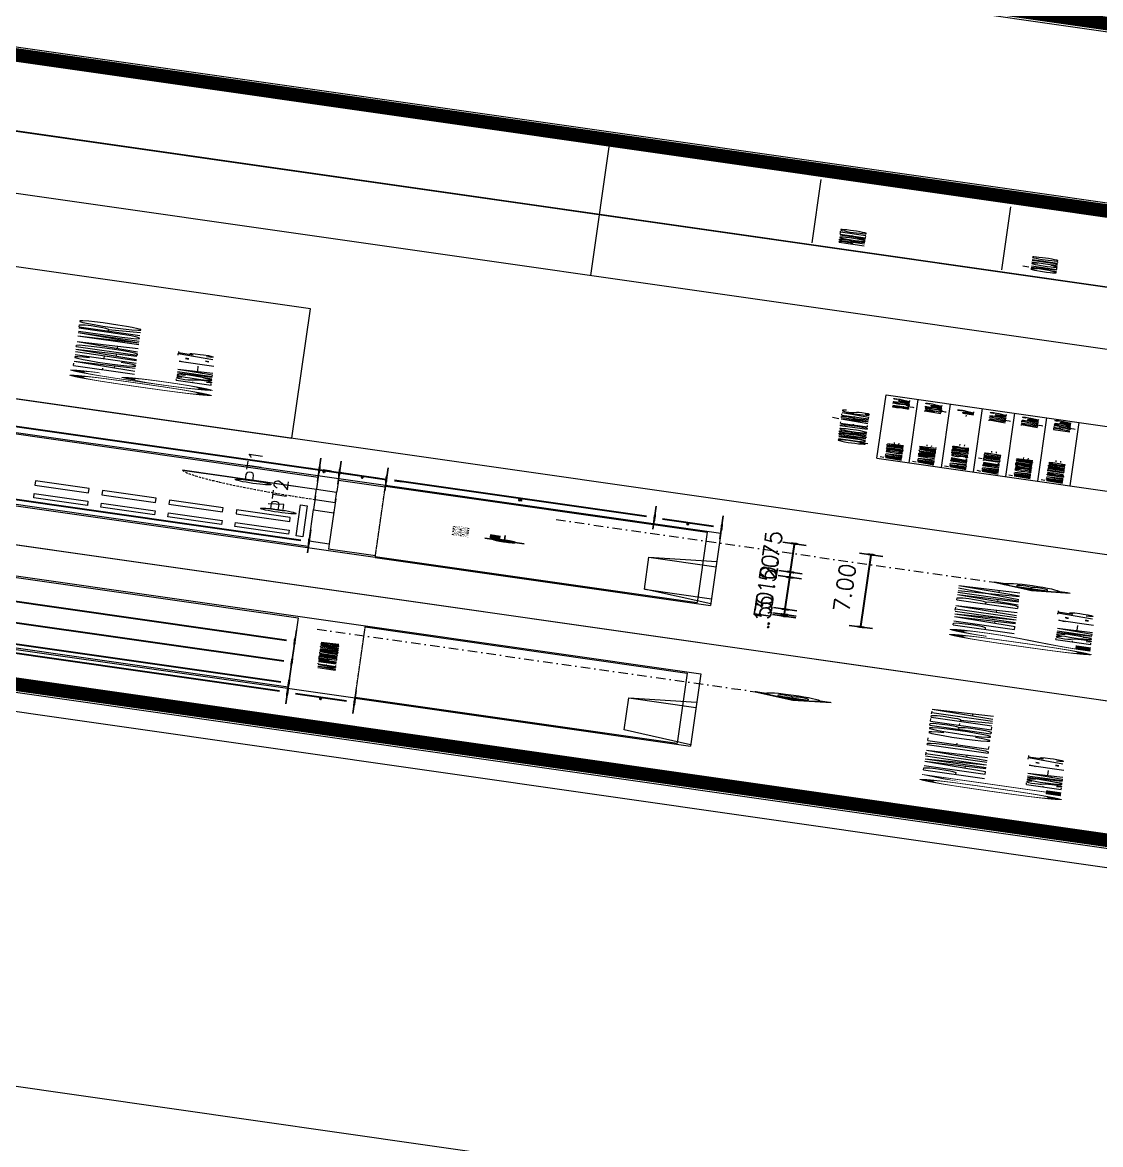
# Model space of a CAD drawing. Header units: millimetres. Extents: x -361192058 to 101130107379, y -14071650034 to 19218552450.
# Drawn here: x -133858.8 to -133386.1, y 43444.7 to 43936.6 of the extents above; entities that cross this region are included whole.
import ezdxf
from ezdxf.enums import TextEntityAlignment as Align

# ---------------------------------------------------------------- set-up
doc = ezdxf.new("R2010")
doc.units = ezdxf.units.MM
doc.header["$LTSCALE"] = 0.5
doc.linetypes.add('DASHDOT', pattern=[1, 0.5, -0.25, 0, -0.25])
doc.linetypes.add('HIDDEN2', pattern=[0.1875, 0.125, -0.0625])
for name, color, linetype in [('02', 2, 'Continuous'), ('08', 8, 'Continuous'), ('14-04-Texto-04', 3, 'Continuous'), ('ARCO', 7, 'HIDDEN2'), ('CERC02', 3, 'Continuous'), ('DIVERSOS', 4, 'Continuous'), ('ESQUADRIAS', 3, 'Continuous'), ('LINHAS PROJEÇÃO', 1, 'DASHDOT'), ('PAGPISO', 8, 'Continuous'), ('parede', 2, 'Continuous'), ('PISO', 8, 'Continuous'), ('Símbolos_Gráficos', 1, 'Continuous'), ('TEXTO2', 3, 'Continuous'), ('TXT_0', 7, 'Continuous')]:
    doc.layers.add(name, color=color, linetype=linetype)
for name, color, linetype, lineweight in [('E-TXT-G', 3, 'Continuous', 30), ('E-TXT-W', 7, 'Continuous', 15), ('E-TXT-Y', 2, 'Continuous', 40)]:
    doc.layers.add(name, color=color, linetype=linetype, lineweight=lineweight)
doc.styles.add('ADITIVOCAD', font='ROMANS.shx')
doc.styles.add('r140', font='romans.shx')
doc.styles.add('REG140', font='romans.shx', dxfattribs={"width": 0.8, "height": 0.35})
doc.styles.add('REG80', font='romans.shx', dxfattribs={"width": 0.8, "height": 0.1})
doc.styles.add('ROMANS', font='romans', dxfattribs={"height": 0.1})
doc.styles.add('SANSSERIF', font='sas_____.pfb', dxfattribs={"height": 1})
doc.styles.add('SANSSERIF2', font='sanssb__.ttf', dxfattribs={"width": 0.8})
doc.styles.get("Standard").update_dxf_attribs({"font": 'txt.shx', "height": 0.12})
doc.dimstyles.new('ESCALA50', dxfattribs={"dimtxt": 0.1, "dimasz": 0.06, "dimexe": 0.18, "dimexo": 0.06, "dimgap": 0.1, "dimtad": 1, "dimzin": 4, "dimdsep": 46, "dimtxsty": 'Standard', "dimblk1": 'BOLA', "dimblk2": 'BOLA', "dimsah": 1, "dimcen": -0.06, "dimse1": 1, "dimse2": 1, "dimclrd": 7, "dimclrt": 3, "dimadec": 0, "dimazin": 0, "dimtfac": 1, "dimtix": 1, "dimtmove": 0, "dimatfit": 3, "dimldrblk": 'BOLA', "dimfxl": 0, "dimtolj": 1, "dimtzin": 4, "dimarcsym": 0})

# ---------------------------------------------------------------- blocks, each defined once
blk = doc.blocks.new('BOLA')
for p, q in [((0, -1.44), (0, 1.44)), ((-1.44, 0), (1.44, 0))]:
    blk.add_line(p, q)
blk.add_circle((0, 0), 0.452)
blk = doc.blocks.new('*D880')
at = {"layer": 'Defpoints', "color": 0, "transparency": 16777216}
for p in [(4664.9614, 2412.893), (4664.4563, 2412.393), (4664.9614, 2412.393)]:
    blk.add_point(p, dxfattribs=at)
at = {"layer": 'DIVERSOS', "color": 7, "lineweight": -2, "transparency": 16777216}
blk.add_line((4664.4563, 2412.833), (4664.4563, 2412.453), dxfattribs=at)
at = {"layer": 'DIVERSOS', "color": 7, "lineweight": -2, "transparency": 16777216, "xscale": 0.06, "yscale": 0.06, "zscale": 0.06}
for p, rotation in [((4664.4563, 2412.893), 90), ((4664.4563, 2412.393), 270)]:
    blk.add_blockref('BOLA', p, dxfattribs=dict(at, rotation=rotation))
at = {"layer": 'DIVERSOS', "color": 3, "lineweight": 18, "transparency": 16777216, "insert": (4664.2963, 2412.643), "char_height": 0.12, "attachment_point": 5, "rotation": 90}
blk.add_mtext('\\A1;.50', dxfattribs=at)
blk = doc.blocks.new('*D881')
at = {"layer": 'Defpoints', "color": 0, "transparency": 16777216}
for p in [(4664.4563, 2419.393), (4668.3114, 2419.393), (4668.3114, 2412.893)]:
    blk.add_point(p, dxfattribs=at)
at = {"layer": 'DIVERSOS', "color": 7, "lineweight": -2, "transparency": 16777216}
blk.add_line((4664.4563, 2412.953), (4664.4563, 2419.333), dxfattribs=at)
at = {"layer": 'DIVERSOS', "color": 7, "lineweight": -2, "transparency": 16777216, "xscale": 0.06, "yscale": 0.06, "zscale": 0.06}
for p, rotation in [((4664.4563, 2419.393), 90), ((4664.4563, 2412.893), 270)]:
    blk.add_blockref('BOLA', p, dxfattribs=dict(at, rotation=rotation))
at = {"layer": 'DIVERSOS', "color": 3, "lineweight": 18, "transparency": 16777216, "insert": (4664.2963, 2416.143), "char_height": 0.12, "attachment_point": 5, "rotation": 90}
blk.add_mtext('\\A1;6.50', dxfattribs=at)
blk = doc.blocks.new('*D855')
at = {"layer": 'Defpoints', "color": 0, "transparency": 16777216}
for p in [(4669.3599, 2419.393), (4671.6614, 2419.393), (4671.6614, 2412.893)]:
    blk.add_point(p, dxfattribs=at)
at = {"layer": 'DIVERSOS', "color": 7, "lineweight": -2, "transparency": 16777216}
blk.add_line((4669.3599, 2412.953), (4669.3599, 2419.333), dxfattribs=at)
at = {"layer": 'DIVERSOS', "color": 7, "lineweight": -2, "transparency": 16777216, "xscale": 0.06, "yscale": 0.06, "zscale": 0.06}
for p, rotation in [((4669.3599, 2419.393), 90), ((4669.3599, 2412.893), 270)]:
    blk.add_blockref('BOLA', p, dxfattribs=dict(at, rotation=rotation))
at = {"layer": 'DIVERSOS', "color": 3, "lineweight": 18, "transparency": 16777216, "insert": (4669.1999, 2416.143), "char_height": 0.12, "attachment_point": 5, "rotation": 90}
blk.add_mtext('\\A1;6.50', dxfattribs=at)
blk = doc.blocks.new('*D856')
at = {"layer": 'Defpoints', "color": 0, "transparency": 16777216}
for p in [(4667.3822, 2422.643), (4667.3822, 2412.893), (4667.3822, 2412.893)]:
    blk.add_point(p, dxfattribs=at)
at = {"layer": 'DIVERSOS', "color": 7, "lineweight": -2, "transparency": 16777216}
blk.add_line((4667.3822, 2422.583), (4667.3822, 2412.953), dxfattribs=at)
at = {"layer": 'DIVERSOS', "color": 7, "lineweight": -2, "transparency": 16777216, "xscale": 0.06, "yscale": 0.06, "zscale": 0.06}
for p, rotation in [((4667.3822, 2422.643), 90), ((4667.3822, 2412.893), 270)]:
    blk.add_blockref('BOLA', p, dxfattribs=dict(at, rotation=rotation))
at = {"layer": 'DIVERSOS', "color": 3, "lineweight": 18, "transparency": 16777216, "insert": (4667.2222, 2417.768), "char_height": 0.12, "attachment_point": 5, "rotation": 90}
blk.add_mtext('\\A1;9.75', dxfattribs=at)
blk = doc.blocks.new('*D857')
at = {"layer": 'Defpoints', "color": 0, "transparency": 16777216}
for p in [(4666.0114, 2429.043), (4664.9614, 2412.893), (4665.3574, 2412.893)]:
    blk.add_point(p, dxfattribs=at)
at = {"layer": 'DIVERSOS', "color": 7, "lineweight": -2, "transparency": 16777216}
blk.add_line((4665.3574, 2428.983), (4665.3574, 2412.953), dxfattribs=at)
at = {"layer": 'DIVERSOS', "color": 7, "lineweight": -2, "transparency": 16777216, "xscale": 0.06, "yscale": 0.06, "zscale": 0.06}
for p, rotation in [((4665.3574, 2429.043), 90), ((4665.3574, 2412.893), 270)]:
    blk.add_blockref('BOLA', p, dxfattribs=dict(at, rotation=rotation))
at = {"layer": 'DIVERSOS', "color": 3, "lineweight": 18, "transparency": 16777216, "insert": (4665.1974, 2420.968), "char_height": 0.12, "attachment_point": 5, "rotation": 90}
blk.add_mtext('\\A1;16.15', dxfattribs=at)
blk = doc.blocks.new('IND_DES')
at = {"layer": 'E-TXT-W'}
blk.add_line((0.0269, -0.2428), (0.1984, -0.2428), dxfattribs=at)
at = {"layer": 'E-TXT-G', "style": 'REG80', "width": 0.8}
for s, p in [('ESCALA', (-0.4463, -0.2864)), ('1', (0.2426, -0.2864)), (':', (0.3988, -0.2706))]:
    blk.add_text(s, height=0.1, dxfattribs=at).set_placement(p)
blk.add_attdef('ESCALA', (0.4897, -0.2812), '', height=0.1, dxfattribs=at)
at = {"layer": 'E-TXT-W', "style": 'SANSSERIF2', "width": 0.6}
blk.add_attdef('00', text='', height=0.4, dxfattribs=at).set_placement((-0.7083, -0.2881), align=Align.CENTER)
at = {"layer": 'E-TXT-Y', "style": 'REG140', "width": 0.8}
for tag, p in [('PROJETO', (-0.4563, 0.1829)), ('DESENHO', (-0.4582, -0.0658))]:
    blk.add_attdef(tag, p, '', height=0.175, dxfattribs=at)
blk = doc.blocks.new('Adc_nivelpl')
h = blk.add_hatch()
h.set_pattern_fill('_U', color=256, scale=0.005, angle=45, style=0, double=1)
h.set_pattern_definition([(45, (-5.8772514, -3.5161936), (-0.003535534, 0.003535534), []), (135, (-5.8772514, -3.5161936), (-0.003535534, -0.003535534), [])])
h.paths.add_polyline_path([(0.195, -0.087, 0.414214), (0.087, -0.195), (0.195, -0.195)])
h.paths.add_polyline_path([(0.195, -0.195), (0.195, -0.304, 0.414214), (0.304, -0.195)])
for p, q in [((0.195, 0), (0.195, -0.391)), ((0.896, -0.195), (0, -0.195))]:
    blk.add_line(p, q)
blk.add_circle((0.195, -0.195), 0.109)
at = {"flags": 8}
blk.add_attdef('NIVEL', (0.364, -0.15), '', height=0.1, dxfattribs=at)
blk = doc.blocks.new('*D1608')
at = {"layer": 'Defpoints', "color": 0, "transparency": 16777216}
for p in [(4685.2878, 2419.893), (4685.2878, 2412.393), (4686.0054, 2412.393)]:
    blk.add_point(p, dxfattribs=at)
at = {"layer": 'DIVERSOS', "color": 7, "lineweight": -2, "transparency": 16777216}
blk.add_line((4686.0054, 2419.833), (4686.0054, 2412.453), dxfattribs=at)
at = {"layer": 'DIVERSOS', "color": 7, "lineweight": -2, "transparency": 16777216, "xscale": 0.06, "yscale": 0.06, "zscale": 0.06}
for p, rotation in [((4686.0054, 2419.893), 90), ((4686.0054, 2412.393), 270)]:
    blk.add_blockref('BOLA', p, dxfattribs=dict(at, rotation=rotation))
at = {"layer": 'DIVERSOS', "color": 3, "lineweight": 18, "transparency": 16777216, "insert": (4685.8454, 2416.143), "char_height": 0.12, "attachment_point": 5, "rotation": 90}
blk.add_mtext('\\A1;7.50', dxfattribs=at)
blk = doc.blocks.new('*D1629')
at = {"layer": 'Defpoints', "color": 0, "transparency": 16777216}
for p in [(4685.2878, 2412.743), (4685.2878, 2412.393), (4686.0054, 2412.393)]:
    blk.add_point(p, dxfattribs=at)
at = {"layer": 'DIVERSOS', "color": 7, "lineweight": -2, "transparency": 16777216}
for p, q in [((4686.0054, 2412.803), (4686.0054, 2412.863)), ((4686.0054, 2412.743), (4686.0054, 2412.393)), ((4686.0054, 2412.333), (4686.0054, 2412.273))]:
    blk.add_line(p, q, dxfattribs=at)
at = {"layer": 'DIVERSOS', "color": 7, "lineweight": -2, "transparency": 16777216, "xscale": 0.06, "yscale": 0.06, "zscale": 0.06}
for p, rotation in [((4686.0054, 2412.743), 270), ((4686.0054, 2412.393), 90)]:
    blk.add_blockref('BOLA', p, dxfattribs=dict(at, rotation=rotation))
at = {"layer": 'DIVERSOS', "color": 3, "lineweight": 18, "transparency": 16777216, "insert": (4685.8454, 2412.568), "char_height": 0.12, "attachment_point": 5, "rotation": 90}
blk.add_mtext('\\A1;.35', dxfattribs=at)
blk = doc.blocks.new('*D1633')
at = {"layer": 'Defpoints', "color": 0, "transparency": 16777216}
for p in [(4678.4378, 2409.893), (4678.5878, 2409.893), (4678.5878, 2409.343)]:
    blk.add_point(p, dxfattribs=at)
at = {"layer": 'DIVERSOS', "color": 7, "lineweight": -2, "transparency": 16777216}
for p, q in [((4678.3778, 2409.343), (4678.3178, 2409.343)), ((4678.4378, 2409.343), (4678.5878, 2409.343)), ((4678.6478, 2409.343), (4678.7078, 2409.343))]:
    blk.add_line(p, q, dxfattribs=at)
at = {"layer": 'DIVERSOS', "color": 7, "lineweight": -2, "transparency": 16777216, "xscale": 0.06, "yscale": 0.06, "zscale": 0.06}
blk.add_blockref('BOLA', (4678.4378, 2409.343), dxfattribs=at)
at = {"layer": 'DIVERSOS', "color": 7, "lineweight": -2, "transparency": 16777216, "xscale": 0.06, "yscale": 0.06, "zscale": 0.06, "rotation": 180}
blk.add_blockref('BOLA', (4678.5878, 2409.343), dxfattribs=at)
at = {"layer": 'DIVERSOS', "color": 3, "lineweight": 18, "transparency": 16777216, "insert": (4678.5128, 2409.503), "char_height": 0.12, "attachment_point": 5}
blk.add_mtext('\\A1;.15', dxfattribs=at)
blk = doc.blocks.new('*D1634')
at = {"layer": 'Defpoints', "color": 0, "transparency": 16777216}
for p in [(4678.5878, 2409.893), (4679.0878, 2409.893), (4679.0878, 2409.343)]:
    blk.add_point(p, dxfattribs=at)
at = {"layer": 'DIVERSOS', "color": 7, "lineweight": -2, "transparency": 16777216}
blk.add_line((4678.6478, 2409.343), (4679.0278, 2409.343), dxfattribs=at)
at = {"layer": 'DIVERSOS', "color": 7, "lineweight": -2, "transparency": 16777216, "xscale": 0.06, "yscale": 0.06, "zscale": 0.06, "rotation": 180}
blk.add_blockref('BOLA', (4678.5878, 2409.343), dxfattribs=at)
at = {"layer": 'DIVERSOS', "color": 7, "lineweight": -2, "transparency": 16777216, "xscale": 0.06, "yscale": 0.06, "zscale": 0.06}
blk.add_blockref('BOLA', (4679.0878, 2409.343), dxfattribs=at)
at = {"layer": 'DIVERSOS', "color": 3, "lineweight": 18, "transparency": 16777216, "insert": (4678.8378, 2409.503), "char_height": 0.12, "attachment_point": 5}
blk.add_mtext('\\A1;.50', dxfattribs=at)
blk = doc.blocks.new('*D1635')
at = {"layer": 'Defpoints', "color": 0, "transparency": 16777216}
for p in [(4679.0878, 2409.893), (4682.1878, 2409.893), (4682.1878, 2409.343)]:
    blk.add_point(p, dxfattribs=at)
at = {"layer": 'DIVERSOS', "color": 7, "lineweight": -2, "transparency": 16777216}
blk.add_line((4679.1478, 2409.343), (4682.1278, 2409.343), dxfattribs=at)
at = {"layer": 'DIVERSOS', "color": 7, "lineweight": -2, "transparency": 16777216, "xscale": 0.06, "yscale": 0.06, "zscale": 0.06, "rotation": 180}
blk.add_blockref('BOLA', (4679.0878, 2409.343), dxfattribs=at)
at = {"layer": 'DIVERSOS', "color": 7, "lineweight": -2, "transparency": 16777216, "xscale": 0.06, "yscale": 0.06, "zscale": 0.06}
blk.add_blockref('BOLA', (4682.1878, 2409.343), dxfattribs=at)
at = {"layer": 'DIVERSOS', "color": 3, "lineweight": 18, "transparency": 16777216, "insert": (4680.6378, 2409.503), "char_height": 0.12, "attachment_point": 5}
blk.add_mtext('\\A1;3.10', dxfattribs=at)
blk = doc.blocks.new('*D1636')
at = {"layer": 'Defpoints', "color": 0, "transparency": 16777216}
for p in [(4682.1878, 2409.893), (4682.6878, 2409.893), (4682.6878, 2409.343)]:
    blk.add_point(p, dxfattribs=at)
at = {"layer": 'DIVERSOS', "color": 7, "lineweight": -2, "transparency": 16777216}
blk.add_line((4682.2478, 2409.343), (4682.6278, 2409.343), dxfattribs=at)
at = {"layer": 'DIVERSOS', "color": 7, "lineweight": -2, "transparency": 16777216, "xscale": 0.06, "yscale": 0.06, "zscale": 0.06, "rotation": 180}
blk.add_blockref('BOLA', (4682.1878, 2409.343), dxfattribs=at)
at = {"layer": 'DIVERSOS', "color": 7, "lineweight": -2, "transparency": 16777216, "xscale": 0.06, "yscale": 0.06, "zscale": 0.06}
blk.add_blockref('BOLA', (4682.6878, 2409.343), dxfattribs=at)
at = {"layer": 'DIVERSOS', "color": 3, "lineweight": 18, "transparency": 16777216, "insert": (4682.4378, 2409.503), "char_height": 0.12, "attachment_point": 5}
blk.add_mtext('\\A1;.50', dxfattribs=at)
blk = doc.blocks.new('*D1637')
at = {"layer": 'Defpoints', "color": 0, "transparency": 16777216}
for p in [(4682.6878, 2409.893), (4685.4378, 2409.893), (4685.4378, 2409.343)]:
    blk.add_point(p, dxfattribs=at)
at = {"layer": 'DIVERSOS', "color": 7, "lineweight": -2, "transparency": 16777216}
blk.add_line((4682.7478, 2409.343), (4685.3778, 2409.343), dxfattribs=at)
at = {"layer": 'DIVERSOS', "color": 7, "lineweight": -2, "transparency": 16777216, "xscale": 0.06, "yscale": 0.06, "zscale": 0.06, "rotation": 180}
blk.add_blockref('BOLA', (4682.6878, 2409.343), dxfattribs=at)
at = {"layer": 'DIVERSOS', "color": 7, "lineweight": -2, "transparency": 16777216, "xscale": 0.06, "yscale": 0.06, "zscale": 0.06}
blk.add_blockref('BOLA', (4685.4378, 2409.343), dxfattribs=at)
at = {"layer": 'DIVERSOS', "color": 3, "lineweight": 18, "transparency": 16777216, "insert": (4684.0628, 2409.503), "char_height": 0.12, "attachment_point": 5}
blk.add_mtext('\\A1;2.75', dxfattribs=at)
blk = doc.blocks.new('*D1609')
at = {"layer": 'Defpoints', "color": 0, "transparency": 16777216}
for p in [(4678.4378, 2409.746), (4685.4378, 2409.746), (4685.4378, 2408.7715)]:
    blk.add_point(p, dxfattribs=at)
at = {"layer": 'DIVERSOS', "color": 7, "lineweight": -2, "transparency": 16777216}
blk.add_line((4678.4978, 2408.7715), (4685.3778, 2408.7715), dxfattribs=at)
at = {"layer": 'DIVERSOS', "color": 7, "lineweight": -2, "transparency": 16777216, "xscale": 0.06, "yscale": 0.06, "zscale": 0.06, "rotation": 180}
blk.add_blockref('BOLA', (4678.4378, 2408.7715), dxfattribs=at)
at = {"layer": 'DIVERSOS', "color": 7, "lineweight": -2, "transparency": 16777216, "xscale": 0.06, "yscale": 0.06, "zscale": 0.06}
blk.add_blockref('BOLA', (4685.4378, 2408.7715), dxfattribs=at)
at = {"layer": 'DIVERSOS', "color": 3, "lineweight": 18, "transparency": 16777216, "insert": (4681.9378, 2408.9315), "char_height": 0.12, "attachment_point": 5}
blk.add_mtext('\\A1;7.00', dxfattribs=at)
blk = doc.blocks.new('*D1638')
at = {"layer": 'Defpoints', "color": 0, "transparency": 16777216}
for p in [(4682.1878, 2412.393), (4686.0054, 2412.393), (4682.1878, 2410.393)]:
    blk.add_point(p, dxfattribs=at)
at = {"layer": 'DIVERSOS', "color": 7, "lineweight": -2, "transparency": 16777216}
blk.add_line((4686.0054, 2410.453), (4686.0054, 2412.333), dxfattribs=at)
at = {"layer": 'DIVERSOS', "color": 7, "lineweight": -2, "transparency": 16777216, "xscale": 0.06, "yscale": 0.06, "zscale": 0.06}
for p, rotation in [((4686.0054, 2412.393), 90), ((4686.0054, 2410.393), 270)]:
    blk.add_blockref('BOLA', p, dxfattribs=dict(at, rotation=rotation))
at = {"layer": 'DIVERSOS', "color": 3, "lineweight": 18, "transparency": 16777216, "insert": (4685.8454, 2411.393), "char_height": 0.12, "attachment_point": 5, "rotation": 90}
blk.add_mtext('\\A1;2.00', dxfattribs=at)
blk = doc.blocks.new('*D1639')
at = {"layer": 'Defpoints', "color": 0, "transparency": 16777216}
for p in [(4682.1878, 2410.393), (4682.1878, 2409.893), (4686.0054, 2409.893)]:
    blk.add_point(p, dxfattribs=at)
at = {"layer": 'DIVERSOS', "color": 7, "lineweight": -2, "transparency": 16777216}
blk.add_line((4686.0054, 2410.333), (4686.0054, 2409.953), dxfattribs=at)
at = {"layer": 'DIVERSOS', "color": 7, "lineweight": -2, "transparency": 16777216, "xscale": 0.06, "yscale": 0.06, "zscale": 0.06}
for p, rotation in [((4686.0054, 2410.393), 90), ((4686.0054, 2409.893), 270)]:
    blk.add_blockref('BOLA', p, dxfattribs=dict(at, rotation=rotation))
at = {"layer": 'DIVERSOS', "color": 3, "lineweight": 18, "transparency": 16777216, "insert": (4685.8454, 2410.143), "char_height": 0.12, "attachment_point": 5, "rotation": 90}
blk.add_mtext('\\A1;.50', dxfattribs=at)
blk = doc.blocks.new('*D1615')
at = {"layer": 'Defpoints', "color": 0, "transparency": 16777216}
for p in [(4680.1378, 2423.243), (4679.0715, 2412.893), (4680.1378, 2412.893)]:
    blk.add_point(p, dxfattribs=at)
at = {"layer": 'DIVERSOS', "color": 7, "lineweight": -2, "transparency": 16777216}
blk.add_line((4679.0715, 2423.183), (4679.0715, 2412.953), dxfattribs=at)
at = {"layer": 'DIVERSOS', "color": 7, "lineweight": -2, "transparency": 16777216, "xscale": 0.06, "yscale": 0.06, "zscale": 0.06}
for p, rotation in [((4679.0715, 2423.243), 90), ((4679.0715, 2412.893), 270)]:
    blk.add_blockref('BOLA', p, dxfattribs=dict(at, rotation=rotation))
at = {"layer": 'DIVERSOS', "color": 3, "lineweight": 18, "transparency": 16777216, "insert": (4678.9115, 2418.068), "char_height": 0.12, "attachment_point": 5, "rotation": 90}
blk.add_mtext('\\A1;10.35', dxfattribs=at)
blk = doc.blocks.new('APROVADO QUADRA 21.2 MBVII')
at = {"layer": 'PAGPISO', "lineweight": 18}
h = blk.add_hatch(dxfattribs=at)
h.set_pattern_fill('ANSI31', color=256, scale=0.0032, angle=450, style=0)
h.set_pattern_definition([(225, (4670.57839, 2409.475728), (-0.0071842, 0.0071842), [])])
h.paths.add_polyline_path([(4670.7199, 2409.0513), (4670.5784, 2409.1927), (4670.7199, 2409.3342, 0.414214)])
h.paths.add_polyline_path([(4670.8614, 2408.9098), (4670.7199, 2409.0513, 0.198912), (4670.8614, 2408.9926)])
h.paths.add_polyline_path([(4670.8614, 2409.3928, 0.198912), (4670.7199, 2409.3342), (4670.8614, 2409.4757)])
h = blk.add_hatch(dxfattribs=at)
h.set_pattern_fill('ANSI31', color=256, scale=0.0032, angle=450, style=0)
h.set_pattern_definition([(225, (4684.204829, 2407.843335), (-0.0071842, 0.0071842), [])])
h.paths.add_polyline_path([(4684.3463, 2407.4189), (4684.2048, 2407.5604), (4684.3463, 2407.7018, 0.414214)])
h.paths.add_polyline_path([(4684.4878, 2407.2774), (4684.3463, 2407.4189, 0.198912), (4684.4878, 2407.3603)])
h.paths.add_polyline_path([(4684.4878, 2407.7605, 0.198912), (4684.3463, 2407.7018), (4684.4878, 2407.8433)])
at = {"lineweight": 18}
for p, q in [((4694.6752, 2408.5904), (4700.8032, 2408.5904)), ((4694.6752, 2408.3504), (4700.8032, 2408.3504)), ((4694.6752, 2408.1104), (4700.8032, 2408.1104)), ((4694.6752, 2407.8704), (4700.8032, 2407.8704)), ((4694.6752, 2407.6304), (4700.8032, 2407.6304)), ((4694.6752, 2407.3904), (4700.8032, 2407.3904))]:
    blk.add_line(p, q, dxfattribs=at)
blk.add_lwpolyline([(4623.3774, 2512.921), (4823.2923, 2512.921), (4823.2923, 2355.0283), (4623.3774, 2355.0283)], close=True, dxfattribs=at)
at = {"layer": '02', "lineweight": 18}
for p, q in [((4721.2448, 2424.2009), (4721.2448, 2396.6401)), ((4708.1198, 2417.2029), (4708.1198, 2396.6401))]:
    blk.add_line(p, q, dxfattribs=at)
at = {"layer": '02', "color": 0, "lineweight": 18}
blk.add_line((4721.2448, 2417.2029), (4721.2448, 2396.6401), dxfattribs=at)
at = {"layer": '02', "lineweight": 18}
for points in [[(4660.7948, 2395.8901), (4721.9948, 2395.8901), (4721.9948, 2440.4401), (4660.7948, 2440.4401)], [(4661.5448, 2439.6901), (4674.7804, 2439.6901), (4674.7804, 2405.9015), (4661.5448, 2405.9015)], [(4688.619, 2439.7183), (4674.7804, 2439.7183), (4674.7804, 2405.9015), (4688.619, 2405.9015)], [(4738.2722, 2380.7867), (4799.4722, 2380.7867), (4799.4722, 2425.3367), (4738.2722, 2425.3367)], [(4701.139, 2422.0652), (4688.6253, 2422.0652), (4688.6253, 2413.1258), (4701.139, 2413.1258)]]:
    blk.add_lwpolyline(points, close=True, dxfattribs=at)
at = {"layer": '02', "lineweight": 18, "const_width": 0.1}
for points in [[(4661.5448, 2396.6401), (4721.2448, 2396.6401), (4721.2448, 2439.6901), (4661.5448, 2439.6901)], [(4739.0222, 2381.5367), (4798.7222, 2381.5367), (4798.7222, 2424.5867), (4739.0222, 2424.5867)]]:
    blk.add_lwpolyline(points, close=True, dxfattribs=at)
at = {"layer": '02', "lineweight": 18}
blk.add_lwpolyline([(4660.7948, 2395.8901), (4658.9198, 2395.8901), (4658.9198, 2415.3901), (4660.7948, 2417.2651), (4661.5448, 2417.2651)], dxfattribs=at)
at = {"layer": '08', "lineweight": 18}
for p, q in [((4679.1215, 2412.893), (4682.1715, 2412.893)), ((4682.1715, 2412.743), (4679.1215, 2412.743)), ((4668.5614, 2410.393), (4668.5614, 2409.893)), ((4679.0878, 2410.393), (4679.0878, 2409.893)), ((4682.1878, 2410.393), (4682.1878, 2409.893))]:
    blk.add_line(p, q, dxfattribs=at)
at = {"layer": '08', "color": 4, "linetype": 'HIDDEN2', "lineweight": 18, "ltscale": 0.2}
blk.add_line((4664.9614, 2412.393), (4671.6614, 2412.393), dxfattribs=at)
at = {"layer": '08', "linetype": 'HIDDEN2', "lineweight": 18, "ltscale": 0.2}
blk.add_line((4678.5878, 2412.393), (4685.2878, 2412.393), dxfattribs=at)
at = {"layer": '08', "lineweight": 18}
for points in [[(4679.4781, 2414.5503), (4679.4781, 2414.9503), (4679.8781, 2414.9503), (4679.8781, 2414.5503)], [(4681.0896, 2414.5552), (4681.0896, 2414.9552), (4680.6896, 2414.9552), (4680.6896, 2414.5552)], [(4679.4781, 2414.0503), (4679.4781, 2414.4503), (4679.8781, 2414.4503), (4679.8781, 2414.0503)], [(4681.0896, 2414.0552), (4681.0896, 2414.4552), (4680.6896, 2414.4552), (4680.6896, 2414.0552)], [(4679.4781, 2413.5503), (4679.4781, 2413.9503), (4679.8781, 2413.9503), (4679.8781, 2413.5503)], [(4681.0896, 2413.5552), (4681.0896, 2413.9552), (4680.6896, 2413.9552), (4680.6896, 2413.5552)], [(4679.4781, 2413.0503), (4679.4781, 2413.4503), (4679.8781, 2413.4503), (4679.8781, 2413.0503)], [(4681.0896, 2413.0552), (4681.0896, 2413.4552), (4680.6896, 2413.4552), (4680.6896, 2413.0552)]]:
    blk.add_lwpolyline(points, close=True, dxfattribs=at)
for points in [[(4664.9614, 2409.893), (4665.4614, 2410.393), (4668.5614, 2410.393), (4669.0614, 2409.893)], [(4678.5878, 2409.893), (4679.0878, 2410.393), (4682.1878, 2410.393), (4682.6878, 2409.893)]]:
    blk.add_lwpolyline(points, dxfattribs=at)
at = {"layer": '14-04-Texto-04', "lineweight": 18}
for p, q in [((4714.0211, 2417.2029), (4714.0211, 2404.6557)), ((4714.0211, 2404.6557), (4714.0211, 2415.5905))]:
    blk.add_line(p, q, dxfattribs=at)
at = {"layer": 'ARCO', "lineweight": 18}
blk.add_arc((4684.2408, 2412.7805), 1.1222, 97.50182, 174.2431, dxfattribs=at)
at = {"layer": 'CERC02', "lineweight": 18}
for p, q in [((4708.1198, 2411.1118), (4721.2448, 2411.1118)), ((4714.2255, 2409.5297), (4720.3349, 2409.5297)), ((4694.6752, 2408.8304), (4700.8032, 2408.8304)), ((4694.6752, 2408.8304), (4694.6752, 2403.3854)), ((4700.8032, 2408.8304), (4700.8032, 2403.3854)), ((4714.2255, 2408.1159), (4720.3349, 2408.1159))]:
    blk.add_line(p, q, dxfattribs=at)
at = {"layer": 'DIVERSOS', "lineweight": 18}
for p, q in [((4664.8114, 2412.393), (4664.8114, 2434.993)), ((4664.9614, 2412.893), (4664.9614, 2434.993)), ((4671.6614, 2419.993), (4671.6614, 2412.893)), ((4671.8114, 2419.993), (4671.8114, 2412.393)), ((4671.6614, 2412.893), (4664.9614, 2412.893)), ((4664.8114, 2412.393), (4664.9614, 2412.393)), ((4671.6614, 2412.393), (4671.8114, 2412.393))]:
    blk.add_line(p, q, dxfattribs=at)
at = {"layer": 'DIVERSOS', "color": 7, "lineweight": 18}
for p, q in [((4686.0054, 2412.953), (4686.0054, 2413.013)), ((4686.0054, 2412.893), (4686.0054, 2412.743)), ((4686.0054, 2412.683), (4686.0054, 2412.623))]:
    blk.add_line(p, q, dxfattribs=at)
at = {"layer": 'ESQUADRIAS', "lineweight": 18}
for p, q in [((4682.2316, 2413.1166), (4682.0863, 2413.2298)), ((4681.7481, 2413.1166), (4682.2316, 2413.1166)), ((4679.4324, 2412.9928), (4682.4324, 2412.9928)), ((4679.4324, 2412.9428), (4679.4324, 2412.9928)), ((4682.4324, 2412.9428), (4679.4324, 2412.9428)), ((4682.4324, 2412.9928), (4682.4324, 2412.9428))]:
    blk.add_line(p, q, dxfattribs=at)
for points in [[(4684.0943, 2412.893), (4684.0943, 2413.893), (4684.1243, 2413.893), (4684.1243, 2412.893), (4684.0943, 2412.893)], [(4679.0715, 2412.893), (4679.1215, 2412.893), (4679.1215, 2412.743), (4679.0715, 2412.743)], [(4682.1715, 2412.893), (4682.1215, 2412.893), (4682.1215, 2412.743), (4682.1715, 2412.743)], [(4683.0743, 2412.893), (4683.1243, 2412.893), (4683.1243, 2412.743), (4683.0743, 2412.743)], [(4684.1743, 2412.893), (4684.1243, 2412.893), (4684.1243, 2412.743), (4684.1743, 2412.743)]]:
    blk.add_lwpolyline(points, dxfattribs=at)
at = {"layer": 'LINHAS PROJEÇÃO', "lineweight": 18}
for p, q in [((4670.8614, 2412.743), (4670.8614, 2409.4757)), ((4684.4878, 2411.1106), (4684.4878, 2407.8433))]:
    blk.add_line(p, q, dxfattribs=at)
at = {"layer": 'parede', "lineweight": 18}
for p, q in [((4678.4378, 2412.393), (4678.4378, 2437.393)), ((4685.4378, 2437.393), (4685.4378, 2412.393)), ((4678.5878, 2412.893), (4678.5878, 2430.343)), ((4685.2878, 2419.893), (4685.2878, 2412.893)), ((4679.1215, 2412.893), (4678.5878, 2412.893)), ((4683.4743, 2412.893), (4682.1715, 2412.893)), ((4685.2878, 2412.893), (4684.1743, 2412.893)), ((4678.5878, 2412.393), (4678.5878, 2412.743)), ((4679.1215, 2412.743), (4678.5878, 2412.743)), ((4683.4743, 2412.743), (4682.1715, 2412.743)), ((4685.2878, 2412.743), (4684.1743, 2412.743)), ((4685.2878, 2412.743), (4685.2878, 2412.393)), ((4678.4378, 2412.393), (4678.5878, 2412.393)), ((4685.2878, 2412.393), (4685.4378, 2412.393))]:
    blk.add_line(p, q, dxfattribs=at)
at = {"layer": 'PISO', "lineweight": 18}
for p, q in [((4683.0605, 2412.893), (4684.1743, 2412.893)), ((4683.0743, 2412.743), (4684.1743, 2412.743)), ((4664.8114, 2412.393), (4664.8114, 2409.893)), ((4664.9114, 2412.393), (4664.9114, 2409.993)), ((4671.7114, 2412.393), (4671.7114, 2409.993)), ((4671.8114, 2412.393), (4671.8114, 2409.893)), ((4678.4378, 2412.393), (4678.4378, 2409.893)), ((4678.5378, 2412.393), (4678.5378, 2409.993)), ((4685.3378, 2412.393), (4685.3378, 2409.993)), ((4685.4378, 2412.393), (4685.4378, 2409.893)), ((4671.7114, 2409.993), (4664.9114, 2409.993)), ((4685.3378, 2409.993), (4678.5378, 2409.993)), ((4671.8114, 2409.893), (4664.8114, 2409.893)), ((4685.4378, 2409.893), (4678.4378, 2409.893))]:
    blk.add_line(p, q, dxfattribs=at)
for centre in [(4683.9468, 2413.3635), (4681.545, 2413.1497)]:
    blk.add_circle(centre, 0.1333, dxfattribs=at)
at = {"layer": 'Símbolos_Gráficos', "color": 3, "lineweight": 18}
for p, q in [((4670.8614, 2409.4757), (4670.5784, 2409.1927)), ((4670.8614, 2409.3928), (4670.8614, 2409.4757)), ((4670.5784, 2409.1927), (4670.8614, 2408.9098)), ((4670.8614, 2408.9926), (4670.8614, 2408.9098)), ((4684.4878, 2407.8433), (4684.2048, 2407.5604)), ((4684.4878, 2407.7605), (4684.4878, 2407.8433)), ((4684.2048, 2407.5604), (4684.4878, 2407.2774)), ((4684.4878, 2407.3603), (4684.4878, 2407.2774))]:
    blk.add_line(p, q, dxfattribs=at)
for centre in [(4670.8614, 2409.1927), (4684.4878, 2407.5604)]:
    blk.add_circle(centre, 0.2001, dxfattribs=at)
at = {"lineweight": 18}
ref = blk.add_blockref('IND_DES', (4693.6665, 2414.5143), dxfattribs=dict(at, xscale=2.591993519999988, yscale=2.591993519999988, zscale=2.591993519999988))
ref.add_attrib('00', '06', dxfattribs={"layer": 'E-TXT-W', "height": 1.0368, "style": 'SANSSERIF', "width": 0.6}).set_placement((4691.8306, 2413.7676), align=Align.CENTER)
ref.add_attrib('DESENHO', 'FACHADA MURO', (4692.4789, 2414.3436), dxfattribs={"layer": 'E-TXT-Y', "height": 0.453599, "style": 'REG140', "width": 0.8})
ref.add_attrib('ESCALA', '75', (4694.9359, 2413.7853), dxfattribs={"layer": 'E-TXT-G', "height": 0.2592, "style": 'REG80', "width": 0.8})
ref = blk.add_blockref('IND_DES', (4666.8611, 2407.8809), dxfattribs=dict(at, xscale=2.591993519999988, yscale=2.591993519999988, zscale=2.591993519999988))
ref.add_attrib('00', '01', dxfattribs={"layer": 'E-TXT-W', "height": 1.0368, "style": 'SANSSERIF', "width": 0.6}).set_placement((4665.0253, 2407.1342), align=Align.CENTER)
ref.add_attrib('DESENHO', 'PLANTA DE COBERTA', (4665.6735, 2407.7103), dxfattribs={"layer": 'E-TXT-Y', "height": 0.453599, "style": 'REG140', "width": 0.8})
ref.add_attrib('ESCALA', '75', (4668.1305, 2407.152), dxfattribs={"layer": 'E-TXT-G', "height": 0.2592, "style": 'REG80', "width": 0.8})
ref = blk.add_blockref('IND_DES', (4681.0095, 2407.8163), dxfattribs=dict(at, xscale=2.591993519999988, yscale=2.591993519999988, zscale=2.591993519999988))
ref.add_attrib('00', '02', dxfattribs={"layer": 'E-TXT-W', "height": 1.0368, "style": 'SANSSERIF', "width": 0.6}).set_placement((4679.1736, 2407.0695), align=Align.CENTER)
ref.add_attrib('DESENHO', 'PLANTA BAIXA', (4679.8218, 2407.6456), dxfattribs={"layer": 'E-TXT-Y', "height": 0.453599, "style": 'REG140', "width": 0.8})
ref.add_attrib('ESCALA', '75', (4682.2789, 2407.0873), dxfattribs={"layer": 'E-TXT-G', "height": 0.2592, "style": 'REG80', "width": 0.8})
at = {"layer": 'DIVERSOS', "color": 7, "lineweight": 18, "xscale": 0.06, "yscale": 0.06, "zscale": 0.06}
for p, rotation in [((4686.0054, 2412.893), 269.9999999999999), ((4686.0054, 2412.743), 90)]:
    blk.add_blockref('BOLA', p, dxfattribs=dict(at, rotation=rotation))
at = {"layer": 'TXT_0', "lineweight": 18}
ref = blk.add_blockref('Adc_nivelpl', (4681.6148, 2411.6127), dxfattribs=dict(at, xscale=0.75, yscale=0.75, zscale=0.75))
ref.add_attrib('NIVEL', '0.00', (4681.888, 2411.5002), dxfattribs={"height": 0.075, "style": 'ADITIVOCAD', "flags": 8})
at = {"color": 0, "lineweight": 13, "flags": 8}
for p in [(4700.7247, 2280.1125), (4699.5738, 2277.8964), (4702.3546, 2276.195), (4703.6722, 2274.085), (4699.8445, 2272.2194), (4703.0488, 2270.137), (4703.0877, 2267.9803), (4700.6523, 2261.5216), (4700.7007, 2257.1593)]:
    blk.add_attdef('NIVEL', p, '', height=0.075, dxfattribs=at)
for rotation, width, p in [(90, 0.8, (4700.8205, 2275.7521)), (270, 0.6, (4703.8437, 2274.9021)), (90, 0.8, (4701.5575, 2268.5021)), (180, 0.6, (4651.1817, 2236.1931))]:
    blk.add_attdef('$PORTA', text='', height=0.09, rotation=rotation, dxfattribs=dict(at, width=width)).set_placement(p, align=Align.MIDDLE)
for p in [(4654.176, 2240.463), (4648.499, 2240.1923), (4637.8012, 2239.3845), (4633.4388, 2239.3361), (4656.3921, 2239.3121), (4652.4746, 2237.6822), (4644.2598, 2236.9491), (4646.4166, 2236.988), (4650.3646, 2236.3646)]:
    blk.add_attdef('NIVEL', p, '', height=0.075, rotation=270, dxfattribs=at)
at = {"color": 0, "lineweight": 13, "width": 0.8, "flags": 8}
for p in [(4652.0317, 2239.2163), (4644.7817, 2238.4793)]:
    blk.add_attdef('$PORTA', text='', height=0.09, dxfattribs=at).set_placement(p, align=Align.MIDDLE)
at = {"layer": 'CERC02', "lineweight": 18, "style": 'ROMANS'}
for s, height, p in [('QUADRO DE ÁREAS', 0.2, (4695.7513, 2409.1324, 0.32)), ('ÁREA COBERTA=   ', 0.12, (4694.8067, 2408.7697)), ('84,30m2', 0.12, (4699.7176, 2408.7697)), ('ÁREA PERMEAVEL=', 0.12, (4694.8067, 2408.5287)), ('79,83m2', 0.12, (4699.7176, 2408.5297)), ('ÁREA PAV. SUPERIOR =', 0.12, (4694.8067, 2408.2887)), (' - m2', 0.12, (4699.7176, 2408.2897)), ('ÁREA PAV. TÉRREO =', 0.12, (4694.8067, 2408.0487)), ('70,72m2', 0.12, (4699.7176, 2408.0497)), ('ÁREA CONSTRUIDA=   ', 0.12, (4694.8067, 2407.8097)), ('70,72m2', 0.12, (4699.7176, 2407.8097)), ('ÁREA DO TERRENO =', 0.12, (4694.8067, 2407.5687)), ('175,00m2', 0.12, (4699.7176, 2407.5697))]:
    blk.add_text(s, height=height, dxfattribs=at).set_placement(p, align=Align.TOP_LEFT)
at = {"layer": 'DIVERSOS', "lineweight": 18, "char_height": 0.10106, "width": 0.373078, "attachment_point": 1}
for s, insert in [('{\\C3;PT1}', (4683.8359, 2413.4221)), ('{\\C3;PT2}', (4681.4152, 2413.2058))]:
    blk.add_mtext(s, dxfattribs=dict(at, insert=insert))
at = {"layer": 'DIVERSOS', "color": 3, "lineweight": 18, "insert": (4685.8454, 2412.8547), "char_height": 0.12, "attachment_point": 5, "rotation": 90}
blk.add_mtext('\\A1;.15', dxfattribs=at)
at = {"layer": 'LINHAS PROJEÇÃO', "lineweight": 18, "style": 'r140'}
for p in [(4670.8614, 2409.1927), (4684.4878, 2407.5604)]:
    blk.add_text('B', height=0.224, dxfattribs=at).set_placement(p, align=Align.MIDDLE)
at = {"layer": 'TEXTO2', "lineweight": 18, "ltscale": 0.4, "style": 'ADITIVOCAD'}
blk.add_text('LAJE IMPERMEABILIZADA', height=0.13122, dxfattribs=at).set_placement((4667.1888, 2412.5669))
at = {"layer": 'TEXTO2', "lineweight": 18, "style": 'SANSSERIF'}
blk.add_text('PASSEIO', height=0.12312, dxfattribs=at).set_placement((4681.6001, 2411.7342))
at = {"layer": 'TEXTO2', "lineweight": 18, "style": 'ROMANS'}
for s, p in [('PROJETO', (4714.5977, 2409.3331, -0.754)), ('CÁLCULO', (4714.5977, 2407.9027, -0.754))]:
    blk.add_text(s, height=0.1885, dxfattribs=at).set_placement(p, align=Align.TOP_LEFT)
at = {"layer": 'DIVERSOS', "lineweight": 18}
for base, p1, p2, picture, middle in [((4665.3574, 2412.893), (4666.0114, 2429.043), (4664.9614, 2412.893), '*D857', (4665.1974, 2420.968)), ((4679.0715, 2412.893), (4680.1378, 2423.243), (4680.1378, 2412.893), '*D1615', (4678.9115, 2418.068)), ((4667.3822, 2412.893), (4667.3822, 2422.643), (4667.3822, 2412.893), '*D856', (4667.2222, 2417.768)), ((4686.0054, 2412.393), (4685.2878, 2419.893), (4685.2878, 2412.393), '*D1608', (4685.8454, 2416.143)), ((4664.4563, 2419.393), (4668.3114, 2412.893), (4668.3114, 2419.393), '*D881', (4664.2963, 2416.143)), ((4669.3599, 2419.393), (4671.6614, 2412.893), (4671.6614, 2419.393), '*D855', (4669.1999, 2416.143)), ((4664.4563, 2412.393), (4664.9614, 2412.893), (4664.9614, 2412.393), '*D880', (4664.2963, 2412.643)), ((4686.0054, 2412.393), (4685.2878, 2412.743), (4685.2878, 2412.393), '*D1629', (4685.8454, 2412.568)), ((4686.0054, 2412.393), (4682.1878, 2410.393), (4682.1878, 2412.393), '*D1638', (4685.8454, 2411.393)), ((4686.0054, 2409.893), (4682.1878, 2410.393), (4682.1878, 2409.893), '*D1639', (4685.8454, 2410.143))]:
    dim = blk.add_linear_dim(base=base, p1=p1, p2=p2, angle=90, dimstyle='ESCALA50', dxfattribs=at)
    dim.commit()
    dim.dimension.update_dxf_attribs({"geometry": picture, "text_midpoint": middle})
for base, p1, p2, picture, middle in [((4678.5878, 2409.343), (4678.4378, 2409.893), (4678.5878, 2409.893), '*D1633', (4678.5128, 2409.503)), ((4679.0878, 2409.343), (4678.5878, 2409.893), (4679.0878, 2409.893), '*D1634', (4678.8378, 2409.503)), ((4682.1878, 2409.343), (4679.0878, 2409.893), (4682.1878, 2409.893), '*D1635', (4680.6378, 2409.503)), ((4682.6878, 2409.343), (4682.1878, 2409.893), (4682.6878, 2409.893), '*D1636', (4682.4378, 2409.503)), ((4685.4378, 2409.343), (4682.6878, 2409.893), (4685.4378, 2409.893), '*D1637', (4684.0628, 2409.503)), ((4685.4378, 2408.7715), (4678.4378, 2409.746), (4685.4378, 2409.746), '*D1609', (4681.9378, 2408.9315))]:
    dim = blk.add_linear_dim(base=base, p1=p1, p2=p2, dimstyle='ESCALA50', dxfattribs=at)
    dim.commit()
    dim.dimension.update_dxf_attribs({"geometry": picture, "text_midpoint": middle})

msp = doc.modelspace()

# ---------------------------------------------------------------- block references
at = {"layer": '02', "color": 0, "lineweight": 30, "xscale": -4.574818403918471, "yscale": -59.40450511825884, "zscale": 4.574818403918471, "rotation": 261.8606972171988}
msp.add_blockref('APROVADO QUADRA 21.2 MBVII', (5129.041, 2225.201), dxfattribs=at)

doc.saveas('drawing.dxf')
